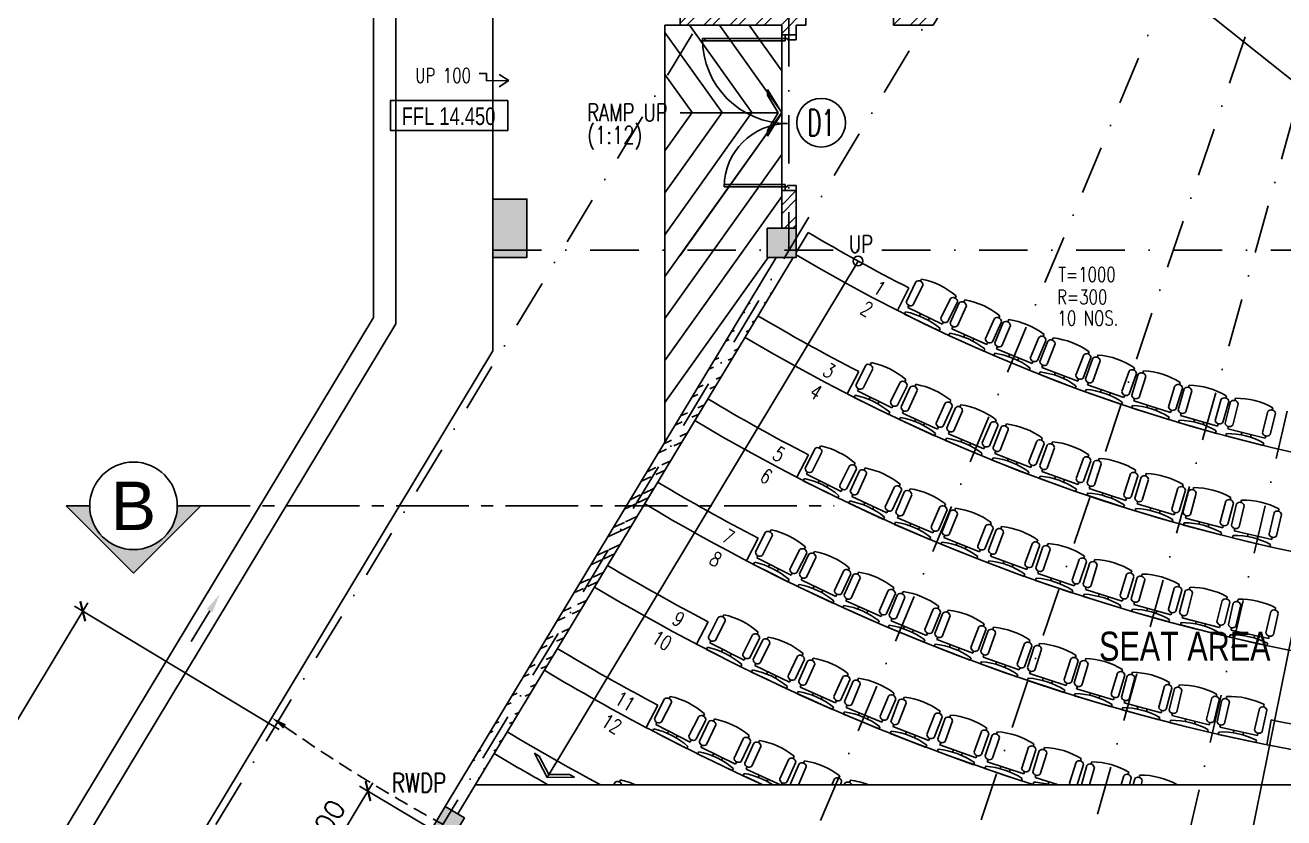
# Model space of a CAD drawing. Extents: x 2879167 to 2959690, y -882003 to -585933.
# Drawn here: x 2897393 to 2910341, y -750224 to -742067 of the extents above; entities that cross this region are included whole.
import ezdxf
from ezdxf.enums import TextEntityAlignment as Align

# ---------------------------------------------------------------- set-up
doc = ezdxf.new("R2010")
doc.units = 0
doc.header["$LTSCALE"] = 1000
doc.header["$MEASUREMENT"] = 0
doc.header["$PDMODE"] = 66
for name, pattern in [('CENTER2', [1.125, 0.75, -0.125, 0.125, -0.125]), ('DASHDOT', [1, 0.5, -0.25, 0, -0.25]), ('DASHED', [0.75, 0.5, -0.25])]:
    doc.linetypes.add(name, pattern=pattern)
doc.layers.get('0').update_dxf_attribs({"linetype": 'CONTINUOUS'})
doc.layers.get('DEFPOINTS').update_dxf_attribs({"linetype": 'CONTINUOUS'})
for name, color, linetype in [('COL', 3, 'CONTINUOUS'), ('DIM', 5, 'CONTINUOUS'), ('DRAIN', 1, 'CONTINUOUS'), ('GRID', 6, 'DASHDOT'), ('H', 6, 'CONTINUOUS'), ('LINE', 7, 'CONTINUOUS'), ('R25', 5, 'CONTINUOUS'), ('ROAD', 7, 'CONTINUOUS'), ('RWDP', 5, 'CONTINUOUS'), ('Sch_Door', 7, 'CONTINUOUS'), ('seat_below_cen', 8, 'CONTINUOUS'), ('SECTIONLINE', 4, 'CONTINUOUS'), ('SPEC', 7, 'CONTINUOUS'), ('stair', 7, 'CONTINUOUS'), ('step', 7, 'CONTINUOUS'), ('TEXT', 7, 'CONTINUOUS'), ('WALL', 2, 'CONTINUOUS'), ('WIN', 5, 'CONTINUOUS')]:
    doc.layers.add(name, color=color, linetype=linetype)
doc.styles.add('ROMANS', font='romans.shx')
doc.styles.get("Standard").update_dxf_attribs({"font": 'Helv.shx'})
doc.dimstyles.get("Standard").update_dxf_attribs({"dimscale": 5, "dimtxt": 1, "dimasz": 2, "dimexe": 1, "dimexo": 1, "dimgap": 1, "dimtad": 0, "dimtih": 1, "dimtoh": 1, "dimdec": 4, "dimzin": 0, "dimdsep": 46, "dimtxsty": 'ROMANS', "dimcen": 1, "dimadec": 0, "dimazin": 0, "dimtfac": 1, "dimtdec": 4, "dimtofl": 0, "dimtmove": 0, "dimatfit": 3, "dimfxl": 0, "dimtolj": 1, "dimtzin": 0, "dimarcsym": 0})
doc.dimstyles.new('STANDARD$0', dxfattribs={"dimscale": 0, "dimtxt": 8, "dimasz": 6, "dimexe": 1, "dimexo": 1, "dimgap": 3, "dimtad": 1, "dimdec": 0, "dimlfac": -1, "dimrnd": 1, "dimzin": 0, "dimdsep": 46, "dimtxsty": 'Standard', "dimcen": 0, "dimclrd": 5, "dimclre": 250, "dimadec": 0, "dimazin": 0, "dimtfac": 1, "dimtdec": 4, "dimtofl": 0, "dimtmove": 0, "dimatfit": 3, "dimfxl": 0, "dimtolj": 1, "dimtzin": 0, "dimarcsym": 0})
pattern_1 = [(45, (488140.78, 188080.5), (-132.582521, 132.582521), []), (45, (488229.17, 188080.5), (-132.582521, 132.582521), [])]

# ---------------------------------------------------------------- blocks, each defined once
blk = doc.blocks.new('A$C7CF1353A')
at = {"layer": 'R25'}
for p, q in [((115, 1563), (90, 1563)), ((90, 1563), (90, 1550)), ((115, 1600), (115, 1563)), ((115, 1538), (115, 1563)), ((115, 1563), (966, 1563)), ((90, 1550), (0, 1550)), ((115, 1538), (965, 1538)), ((90, 50), (0, 50)), ((90, 50), (90, 37)), ((90, 37), (740, 37)), ((115, 62), (740, 62)), ((115, 37), (115, 62)), ((115, 37), (115, 0))]:
    blk.add_line(p, q, dxfattribs=at)
for centre, radius, start, end in [((90, 1563), 876, 270, 0), ((90, 37), 650, 0, 89.9999)]:
    blk.add_arc(centre, radius, start, end, dxfattribs=at)
at = {"layer": 'WIN'}
for p, q in [((0, 1550), (0, 1600)), ((940, 1538), (940, 1563)), ((0, 50), (0, 0)), ((689, 62), (689, 37))]:
    blk.add_line(p, q, dxfattribs=at)
blk = doc.blocks.new('_ARCHTICK')
at = {"color": 0, "linetype": 'ByBlock', "const_width": 0.15}
blk.add_lwpolyline([(-0.5, -0.5), (0.5, 0.5)], dxfattribs=at)
blk = doc.blocks.new('*D25')
at = {"layer": 'DEFPOINTS', "color": 0}
for p in [(2900920, -749948), (2901648, -750386), (2901017, -751408)]:
    blk.add_point(p, dxfattribs=at)
at = {"layer": 'DIM', "color": 0}
for p, q in [((2900249, -751062), (2900971, -749863)), ((2901562, -750335), (2900834, -749897)), ((2900932, -751356), (2900215, -750925))]:
    blk.add_line(p, q, dxfattribs=at)
at = {"layer": 'DIM', "color": 0, "xscale": 150, "yscale": 150, "zscale": 150}
for p, rotation in [((2900920, -749948), 58.95522554356033), ((2900301, -750976), 238.9552255435603)]:
    blk.add_blockref('_ARCHTICK', p, dxfattribs=dict(at, rotation=rotation))
at = {"layer": 'DIM', "color": 7, "insert": (2900439, -750359), "char_height": 200, "attachment_point": 5, "rotation": 58.9552, "style": 'ROMANS'}
blk.add_mtext('\\A1;1200', dxfattribs=at)
blk = doc.blocks.new('*D31')
at = {"layer": 'DEFPOINTS', "color": 0}
for p in [(2914231, -729481), (2914231, -729481), (2913813, -731767), (2898231, -756033), (2931005, -757318)]:
    blk.add_point(p, dxfattribs=at)
at = {"layer": 'DIM'}
blk.add_arc((2914231, -729481), 2323, 238.927, 301.073, dxfattribs=at)
at = {"layer": 'DIM', "xscale": 200, "yscale": 200, "zscale": 200}
for p, rotation in [((2913032, -731471), 148.9270490380316), ((2915430, -731471), 31.07295098388072)]:
    blk.add_blockref('_ARCHTICK', p, dxfattribs=dict(at, rotation=rotation))
at = {"layer": 'DIM', "color": 7, "insert": (2914231, -731585), "char_height": 200, "attachment_point": 5, "rotation": 0, "style": 'ROMANS'}
blk.add_mtext('\\A1;62°8\'45"', dxfattribs=at)
blk = doc.blocks.new('*D41')
at = {"layer": 'DEFPOINTS', "color": 0}
for p in [(2914231, -729481), (2914231, -729481), (2903496, -761301), (2905581, -762927), (2910578, -763030)]:
    blk.add_point(p, dxfattribs=at)
at = {"layer": 'DIM'}
for p, q in [((2903464, -761396), (2903155, -762310)), ((2910567, -763129), (2910481, -763924))]:
    blk.add_line(p, q, dxfattribs=at)
blk.add_arc((2914231, -729481), 34546, 251.3562, 263.7854, dxfattribs=at)
at = {"layer": 'DIM', "xscale": 200, "yscale": 200, "zscale": 200}
for p, rotation in [((2903187, -762215), 161.3562291409188), ((2910491, -763825), 353.7854095700074)]:
    blk.add_blockref('_ARCHTICK', p, dxfattribs=dict(at, rotation=rotation))
at = {"layer": 'DIM', "color": 7, "insert": (2906843, -763004), "char_height": 200, "attachment_point": 5, "rotation": 347.5708, "style": 'ROMANS'}
blk.add_mtext('\\A1;12°25\'45"', dxfattribs=at)
blk = doc.blocks.new('*D42')
at = {"layer": 'DEFPOINTS', "color": 0}
for p in [(2914231, -729481), (2914231, -729481), (2896783, -758436), (2898592, -760269), (2903496, -761301)]:
    blk.add_point(p, dxfattribs=at)
at = {"layer": 'DIM'}
for p, q in [((2896732, -758521), (2896357, -759144)), ((2903464, -761396), (2903160, -762296))]:
    blk.add_line(p, q, dxfattribs=at)
blk.add_arc((2914231, -729481), 34532, 238.927, 251.3562, dxfattribs=at)
at = {"layer": 'DIM', "xscale": 200, "yscale": 200, "zscale": 200}
for p, rotation in [((2896408, -759058), 148.9270488143155), ((2903192, -762201), 341.3562291409183)]:
    blk.add_blockref('_ARCHTICK', p, dxfattribs=dict(at, rotation=rotation))
at = {"layer": 'DIM', "color": 7, "insert": (2899807, -760615), "char_height": 200, "attachment_point": 5, "rotation": 335.1416, "style": 'ROMANS'}
blk.add_mtext('\\A1;12°25\'45"', dxfattribs=at)
blk = doc.blocks.new('*D12')
at = {"layer": 'DEFPOINTS', "color": 0}
for p in [(2897986, -748098), (2900091, -749367), (2897360, -751220)]:
    blk.add_point(p, dxfattribs=at)
at = {"layer": 'DIM', "color": 0}
for p, q in [((2896388, -750751), (2898038, -748013)), ((2900005, -749315), (2897901, -748047)), ((2897275, -751168), (2896354, -750614))]:
    blk.add_line(p, q, dxfattribs=at)
at = {"layer": 'DIM', "color": 0, "xscale": 150, "yscale": 150, "zscale": 150}
for p, rotation in [((2897986, -748098), 58.92704905245188), ((2896440, -750665), 238.9270490524519)]:
    blk.add_blockref('_ARCHTICK', p, dxfattribs=dict(at, rotation=rotation))
at = {"layer": 'DIM', "color": 7, "insert": (2897042, -749279), "char_height": 200, "attachment_point": 5, "rotation": 58.927, "style": 'ROMANS'}
blk.add_mtext('\\A1;3000', dxfattribs=at)
blk = doc.blocks.new('*D72')
at = {"layer": 'DEFPOINTS', "color": 0}
for p in [(2914231, -729481), (2910020, -761707)]:
    blk.add_point(p, dxfattribs=at)
at = {"layer": 'DIM', "color": 0}
blk.add_line((2914244, -729382), (2910008, -761807), dxfattribs=at)
at = {"layer": 'DIM', "color": 0, "xscale": 150, "yscale": 150, "zscale": 150, "rotation": 262.5559261488257}
blk.add_blockref('_ARCHTICK', (2910020, -761707), dxfattribs=at)
at = {"layer": 'DIM', "color": 7, "insert": (2911107, -751535), "char_height": 200, "attachment_point": 5, "rotation": 82.5559, "style": 'ROMANS'}
blk.add_mtext('\\A1;R32500', dxfattribs=at)
blk = doc.blocks.new('sbc')
at = {"layer": 'seat_below_cen'}
for p, q in [((-198, 375), (-198, 400)), ((198, 375), (198, 400)), ((-238, 350), (-238, 125)), ((-158, 125), (-158, 350)), ((158, 350), (158, 125)), ((238, 125), (238, 350)), ((-198, 75), (-198, 100)), ((198, 75), (-198, 75)), ((-198, 0), (-198, 25)), ((198, 0), (-198, 0)), ((-50, 49), (-50, 75)), ((50, 75), (50, 48)), ((198, 75), (198, 100)), ((198, 0), (198, 25))]:
    blk.add_line(p, q, dxfattribs=at)
for centre, radius, start, end in [((0, -368), 793, 75.5714, 104.4286), ((-198, 331), 44.5, 25.9892, 154.0108), ((198, 331), 44.5, 25.9892, 154.0108), ((-198, 144), 44.5, 205.9892, 334.0108), ((0, -743), 793, 75.5714, 104.4286), ((198, 144), 44.5, 205.9892, 334.0108)]:
    blk.add_arc(centre, radius, start, end, dxfattribs=at)
blk = doc.blocks.new('*D75')
at = {"layer": 'DEFPOINTS', "color": 0}
for p in [(2914231, -729481), (2914231, -729481), (2901771, -761449), (2900803, -761709), (2903074, -762550)]:
    blk.add_point(p, dxfattribs=at)
at = {"layer": 'DIM'}
blk.add_arc((2914231, -729481), 34310, 247.3801, 251.3562, dxfattribs=at)
at = {"layer": 'DIM', "xscale": 200, "yscale": 200, "zscale": 200}
for p, rotation in [((2901035, -761152), 157.3801448760724), ((2903263, -761991), 341.3562392169155)]:
    blk.add_blockref('_ARCHTICK', p, dxfattribs=dict(at, rotation=rotation))
at = {"layer": 'DIM', "color": 7, "insert": (2902219, -761386), "char_height": 200, "attachment_point": 5, "rotation": 339.3682, "style": 'ROMANS'}
blk.add_mtext('\\A1;3°58\'34"', dxfattribs=at)
blk = doc.blocks.new('*D76')
at = {"layer": 'DEFPOINTS', "color": 0}
for p in [(2914231, -729481), (2914231, -729481), (2903828, -762176), (2903070, -762562), (2904805, -763098)]:
    blk.add_point(p, dxfattribs=at)
at = {"layer": 'DIM'}
blk.add_arc((2914231, -729481), 34310, 251.3562, 254.3361, dxfattribs=at)
at = {"layer": 'DIM', "xscale": 200, "yscale": 200, "zscale": 200}
for p, rotation in [((2903263, -761991), 161.3562293810234), ((2904968, -762517), 344.3361454312286)]:
    blk.add_blockref('_ARCHTICK', p, dxfattribs=dict(at, rotation=rotation))
at = {"layer": 'DIM', "color": 7, "insert": (2904177, -762056), "char_height": 200, "attachment_point": 5, "rotation": 342.8462, "style": 'ROMANS'}
blk.add_mtext('\\A1;2°58\'48"', dxfattribs=at)
blk = doc.blocks.new('A$C20F67EEF')
at = {"layer": 'LINE', "color": 5}
blk.add_line((33, 200), (33, 571), dxfattribs=at)
blk.add_solid([(0, 200), (67, 200), (33, 0)], dxfattribs=at)
blk = doc.blocks.new('*D130')
at = {"layer": 'DEFPOINTS', "color": 0, "ltscale": 0.1}
for p in [(2914231, -729481), (2908510, -757810)]:
    blk.add_point(p, dxfattribs=at)
at = {"layer": 'DIM', "ltscale": 0.1}
blk.add_line((2914251, -729383), (2908491, -757908), dxfattribs=at)
at = {"layer": 'DIM', "ltscale": 0.1, "xscale": 200, "yscale": 200, "zscale": 200, "rotation": 258.5830123765257}
blk.add_blockref('_ARCHTICK', (2908510, -757810), dxfattribs=at)
at = {"layer": 'DIM', "color": 7, "ltscale": 0.1, "insert": (2909550, -751437), "char_height": 200, "attachment_point": 5, "rotation": 78.583, "style": 'ROMANS'}
blk.add_mtext('\\A1;R28900', dxfattribs=at)

msp = doc.modelspace()

# ---------------------------------------------------------------- hatches: boundary and pattern name
at = {"layer": 'H', "ltscale": 0.1}
h = msp.add_hatch(dxfattribs=at)
h.set_pattern_fill('AR-CONC', color=256, scale=35, style=0)
h.set_pattern_definition([(50, (488140.78, 188080.5), (251.041064, -21.963247), [26.25, -288.75]), (355, (488140.78, 188080.5), (-48.562967, 263.267247), [21, -231]), (100.4514, (488161.7, 188078.66), (202.478284, 241.30384), [22.309067, -245.39974]), (46.1842, (488140.78, 188150.5), (373.534367, -57.931655), [39.375, -433.125]), (96.6356, (488171.9, 188145.66), (327.131947, 340.941255), [33.4636, -368.09955]), (351.1842, (488140.78, 188150.5), (327.13168, 340.94151), [31.5, -346.5]), (21, (488175.78, 188133), (208.917468, -140.916612), [26.25, -288.75]), (326, (488175.78, 188133), (85.160366, 253.802516), [21, -231]), (71.4514, (488193.19, 188121.25), (294.07792, 112.885674), [22.309067, -245.39974]), (37.5, (488140.78, 188080.49), (4.2559494, 116.5128488), [0, -228.2, 0, -234.5, 0, -231.875]), (7.5, (488140.78, 188080.49), (92.074338, 138.044099), [0, -133.7, 0, -222.95, 0, -88.375]), (327.5, (488062.73, 188080.49), (186.8378527, -7.894205), [0, -87.5, 0, -273, 0, -362.25]), (317.5, (488027.73, 188080.5), (204.115159, 35.036744), [0, -113.75, 0, -181.3, 0, -257.25])])
h.paths.add_polyline_path([(2902555.2, -739406.4), (2902380.2, -739406.4), (2902380.2, -739506.4, -0.4142136), (2902430.2, -739556.4, -1), (2902330.2, -739556.4, -0.4142136), (2902380.2, -739506.4), (2902380.2, -739406.4), (2902205.2, -739406.4), (2902205.2, -740006.4), (2902555.2, -740006.4)])
h.paths.add_polyline_path([(2902555.2, -743856.4), (2902205.2, -743856.4), (2902205.2, -744456.4), (2902555.2, -744456.4)])
h.paths.add_polyline_path([(2905325.5, -744156.4), (2905025.5, -744156.4), (2905025.5, -744456.4), (2905325.5, -744456.4)])
h.paths.add_polyline_path([(2908355.2, -739406.4), (2908205.2, -739406.4), (2908205.2, -739506.4, -0.4142136), (2908255.2, -739556.4, -1), (2908155.2, -739556.4, -0.4142136), (2908205.2, -739506.4), (2908205.2, -739406.4), (2908055.2, -739406.4), (2908055.2, -739706.4), (2908355.2, -739706.4)])
h = msp.add_hatch(dxfattribs=at)
h.set_pattern_fill('ANSI32', color=256, scale=500, style=0)
h.set_pattern_definition(pattern_1)
h.paths.add_polyline_path([(2908055.2, -739406.4), (2904130.2, -739406.4), (2904130.2, -742067), (2905175.5, -742067), (2905175.5, -742167), (2905325.5, -742167), (2905325.5, -742067), (2905425.5, -742067), (2905425.5, -741917), (2904280.2, -741917), (2904280.2, -739567), (2908055.2, -739567)])
h.paths.add_polyline_path([(2908157.2, -739706.4), (2908055.2, -739706.4), (2908055.2, -739585), (2907833.6, -739952.8), (2907962, -740030.2)])
h.paths.add_polyline_path([(2906929.8, -741743.2), (2906801.3, -741665.8), (2906649.9, -741917), (2906325.5, -741917), (2906325.5, -742067), (2906734.7, -742067)], flags=17)
h = msp.add_hatch(dxfattribs=at)
h.set_pattern_fill('ANSI32', color=256, scale=500, style=0)
h.set_pattern_definition(pattern_1)
h.paths.add_polyline_path([(2905325.5, -743767), (2905175.5, -743767), (2905175.5, -744156.4), (2905325.5, -744156.4)])
h = msp.add_hatch(dxfattribs=at)
h.set_pattern_fill('ANSI32', color=256, scale=500, angle=340, style=0)
h.set_pattern_definition([(25, (488140.78, 188080.5), (-79.240924, 169.93271), []), (25, (488223.83, 188050.26), (-79.240924, 169.93271), [])])
edge = h.paths.add_edge_path()
edge.add_line((2905294.8, -744456.4), (2901843.9, -750183.1))
edge.add_line((2905119.7, -744456.4), (2901715.3, -750105.9))
h = msp.add_hatch(dxfattribs=at)
h.set_pattern_fill('AR-CONC', color=256, scale=35, style=0)
h.set_pattern_definition([(50, (488140.78, 188080.5), (251.041064, -21.963247), [26.25, -288.75]), (355, (488140.78, 188080.5), (-48.562967, 263.267247), [21, -231]), (100.4514, (488161.7, 188078.67), (202.478284, 241.30384), [22.309067, -245.39974]), (46.1842, (488140.78, 188150.5), (373.534367, -57.931655), [39.375, -433.125]), (96.6356, (488171.9, 188145.67), (327.131947, 340.941255), [33.4636, -368.09955]), (351.1842, (488140.78, 188150.5), (327.13168, 340.94151), [31.5, -346.5]), (21, (488175.78, 188133), (208.917468, -140.916612), [26.25, -288.75]), (326, (488175.78, 188133), (85.160366, 253.802516), [21, -231]), (71.4514, (488193.19, 188121.25), (294.07792, 112.885674), [22.309067, -245.39974]), (37.5, (488140.78, 188080.495), (4.2559494, 116.5128488), [0, -228.2, 0, -234.5, 0, -231.875]), (7.5, (488140.78, 188080.5), (92.074338, 138.044099), [0, -133.7, 0, -222.95, 0, -88.375]), (327.5, (488062.73, 188080.495), (186.8378527, -7.894205), [0, -87.5, 0, -273, 0, -362.25]), (317.5, (488027.73, 188080.5), (204.115159, 35.036744), [0, -113.75, 0, -181.3, 0, -257.25])])
h.paths.add_polyline_path([(2901912, -750224), (2901714.8, -750105.6), (2901534.7, -750405.7), (2901534.7, -750405.7), (2901731.9, -750524.1)])
h.paths.add_polyline_path([(2899148.4, -753929.8), (2898967.7, -754229.6), (2899481.6, -754539.3), (2899662.3, -754239.5)])
h.paths.add_polyline_path([(2897764.1, -753078.6), (2897635.6, -753001.2), (2897516.9, -753198.2), (2897645.4, -753275.6)])
at = {"layer": 'SECTIONLINE'}
msp.add_hatch(color=8, dxfattribs=at).paths.add_polyline_path([(2898057.5, -747013.5), (2897814, -747013.5), (2898507.8, -747707.3), (2899201.5, -747013.5), (2898958, -747013.5, -1)])

# ---------------------------------------------------------------- linework, layer by layer
at = {"ltscale": 2}
for p, q in [((2901205.2, -745140), (2901205.2, -739036)), ((2902205.2, -743856.4), (2902205.2, -740006.4)), ((2905449, -744200.6), (2905325.5, -744405.5)), ((2902205.2, -745418), (2902205.2, -744456.4)), ((2901205.2, -745140), (2894341.1, -756530.8)), ((2902205.2, -745418), (2898391.4, -751747))]:
    msp.add_line(p, q, dxfattribs=at)
at = {"color": 5, "ltscale": 2}
msp.add_line((2913711.1, -749883.2), (2902024.7, -749883.2), dxfattribs=at)
at = {"ltscale": 2}
for radius, start, end in [(17140, 239.17776, 243.12921), (17400, 239.21495, 300.78505), (18140, 239.16059, 242.90046), (18400, 239.16059, 300.83941), (19140, 239.14855, 242.69534), (19400, 239.14855, 300.85145), (20140, 239.1377, 242.51037), (20400, 239.1377, 268.53973), (21140, 239.12785, 242.34272), (21400, 239.12785, 252.43132), (22140, 239.11889, 242.19007), (22400, 239.11889, 245.61549), (20140, 258.49035, 261.90496), (23140, 239.11069, 241.84489), (23400, 239.11069, 240.67696)]:
    msp.add_arc((2914231.1, -729481.4), radius, start, end, dxfattribs=at)
at = {"layer": 'COL', "color": 3, "ltscale": 2}
for points in [[(2902205.2, -743856.4), (2902555.2, -743856.4), (2902555.2, -744456.4), (2902205.2, -744456.4)], [(2905025.5, -744156.4), (2905325.5, -744156.4), (2905325.5, -744456.4), (2905025.5, -744456.4)], [(2905025.5, -744156.4), (2905325.5, -744156.4), (2905325.5, -744456.4), (2905025.5, -744456.4)], [(2901714.8, -750105.6), (2901912, -750224), (2901731.9, -750524.1), (2901534.7, -750405.7)]]:
    msp.add_lwpolyline(points, close=True, dxfattribs=at)
at = {"layer": 'DIM', "ltscale": 0.1}
msp.add_line((2879166.8, -717703.5), (2959689.8, -781925.5), dxfattribs=at)
at = {"layer": 'DRAIN', "color": 1, "ltscale": 2}
for q in [(2900975.2, -739036), (2894036.2, -756591.2)]:
    msp.add_line((2900975.2, -745076.1), q, dxfattribs=at)
at = {"layer": 'GRID'}
for p, q in [((2912518.1, -728449.1), (2894534.8, -758292.3)), ((2914231.1, -729481.4), (2896218.2, -759373.6)), ((2914231.1, -729481.4), (2900803, -761708.8)), ((2903070, -762562.4), (2914231.1, -729481.4)), ((2914231.1, -729481.4), (2904804.9, -763097.8)), ((2914231.1, -729481.4), (2908018.4, -756167.8)), ((2905250.5, -741992), (2905250.5, -744384.7)), ((2902205.2, -744381.4), (2938704.8, -744381.4))]:
    msp.add_line(p, q, dxfattribs=at)
at = {"layer": 'ROAD', "color": 8}
for p, q in [((2903975.2, -742067), (2903975.2, -746355.7)), ((2903975.2, -742067), (2904130.2, -742067)), ((2903975.2, -742142.2), (2904561.9, -742967)), ((2904228.5, -742067), (2904868.7, -742967)), ((2904535.3, -742067), (2905175.5, -742967)), ((2904842.1, -742067), (2905175.5, -742535.7)), ((2905175.5, -742167), (2905175.5, -743767)), ((2903975.2, -742573.5), (2904255.1, -742967)), ((2903975.2, -743791.8), (2904561.9, -742967)), ((2903975.2, -744654.5), (2905175.5, -742967)), ((2903975.2, -744223.1), (2904868.7, -742967)), ((2903975.2, -743360.5), (2904255.1, -742967)), ((2904130.2, -744436.5), (2905175.5, -742967)), ((2903975.2, -745085.8), (2905175.5, -743398.3)), ((2903975.2, -745517.1), (2905175.5, -743829.6)), ((2903975.2, -745948.4), (2905036.4, -744456.4))]:
    msp.add_line(p, q, dxfattribs=at)
at = {"layer": 'RWDP', "linetype": 'DASHED', "ltscale": 0.3}
msp.add_arc((2910311.3, -734533.3), 17962.4, 235.20691, 241.28767, dxfattribs=at)
msp.add_solid([(2900047, -749305.8), (2900077.3, -749261.8), (2899930.4, -749193)], dxfattribs=at)
at = {"layer": 'Sch_Door', "ltscale": 0.1}
msp.add_circle((2905581.6, -743070.4), 250.4, dxfattribs=at)
at = {"layer": 'seat_below_cen'}
for p, q in [((2904888.8, -749455.9), (2904795.7, -749660.7)), ((2904868.5, -749693.8), (2904961.6, -749489)), ((2904935.6, -749449.7), (2904945.9, -749426.9)), ((2907759.7, -749749.7), (2907825.8, -749534.6)), ((2907871.4, -749522.4), (2907878.7, -749498.5)), ((2905248.4, -749619.4), (2905155.3, -749824.2)), ((2905228.1, -749857.3), (2905321.2, -749652.5)), ((2905355, -749667.4), (2905266.7, -749874.3)), ((2905295.1, -749613.2), (2905305.5, -749590.4)), ((2905401.6, -749660.1), (2905411.5, -749637.1)), ((2907902.3, -749558.1), (2907836.2, -749773.2)), ((2908137.3, -749865.6), (2908203.4, -749650.5)), ((2908279.9, -749674), (2908215.6, -749883.3)), ((2908249, -749638.4), (2908256.3, -749614.5)), ((2908360.2, -749671), (2908366.9, -749647)), ((2904780.3, -749791.1), (2904790.7, -749768.3)), ((2904983.3, -749883.3), (2904780.3, -749791.1)), ((2904811.4, -749722.8), (2904821.7, -749700)), ((2905171, -749886.3), (2904811.4, -749722.8)), ((2904934.9, -749807.6), (2904945.7, -749783.8)), ((2905349.8, -749883.3), (2905428.6, -749698.8)), ((2905764.9, -749815.2), (2905774.7, -749792.2)), ((2907783.3, -749809.2), (2907790.6, -749785.3)), ((2907783.3, -749809.2), (2908024.7, -749883.3)), ((2908259, -749883.3), (2908314.9, -749684.3)), ((2908391.9, -749705.9), (2908342.1, -749883.3)), ((2908669.3, -749883.3), (2908695.2, -749791)), ((2908740.5, -749777.8), (2908747.2, -749753.7)), ((2908772.2, -749812.6), (2908752.4, -749883.3)), ((2908852.4, -749807.7), (2908858.6, -749783.5)), ((2903460.6, -749860), (2903448.6, -749883.3)), ((2903507.6, -749856.2), (2903519.1, -749833.9)), ((2905036.7, -749825.2), (2905025.7, -749849.4)), ((2905171, -749886.3), (2905181.3, -749863.5)), ((2905718.3, -749822.5), (2905692.3, -749883.3)), ((2905779.3, -749883.3), (2905791.9, -749853.9)), ((2905826.1, -749868), (2905819.9, -749883.3)), ((2905872.5, -749859.7), (2905881.8, -749836.4)), ((2907761.3, -749880.9), (2907768.6, -749857)), ((2907761.3, -749880.9), (2907769.1, -749883.3)), ((2907924.3, -749852.5), (2907916.5, -749878)), ((2908019.5, -749883.3), (2908019.9, -749881.9)), ((2908791.9, -749883.3), (2908807.5, -749822.1)), ((2908885, -749841.8), (2908874.4, -749883.3)), ((2909240.8, -749883.3), (2909241.4, -749881))]:
    msp.add_line(p, q, dxfattribs=at)
for centre, radius, start, end in [((2904917.1, -749490.2), 44.5, 1.54015, 129.56167), ((2904808, -750207.5), 792.6, 51.12236, 79.97946), ((2907858.3, -749565), 44.5, 8.92128, 136.94281), ((2907842.2, -750290.3), 792.6, 58.50349, 87.36059), ((2904840.2, -749659.5), 44.5, 181.54015, 309.56167), ((2905276.7, -749653.7), 44.5, 1.54015, 129.56167), ((2905384.2, -749701), 44.5, 2.87042, 130.89195), ((2905291.7, -750420.6), 792.6, 52.45264, 81.30974), ((2908235.9, -749680.9), 44.5, 8.92128, 136.94281), ((2908348.1, -749713.9), 44.5, 10.3135, 138.33503), ((2908349.7, -750439.4), 792.6, 59.89572, 88.75282), ((2904652.8, -750548.8), 792.6, 57.10001, 79.97946), ((2905747.4, -749856.1), 44.5, 2.87042, 130.89195), ((2907803.7, -749742.8), 44.5, 188.92128, 316.94281), ((2908728.4, -749820.6), 44.5, 10.3135, 138.33503), ((2908841.4, -749850.9), 44.5, 11.70572, 139.72725), ((2908860.6, -750576.1), 792.6, 61.28794, 90.14504), ((2903487.3, -749895.7), 44.5, 16.14418, 126.74383), ((2903343, -750606.7), 792.6, 65.87715, 77.16162), ((2905199.7, -749823), 44.5, 181.54015, 309.56167), ((2905311.1, -749872.1), 44.5, 182.87042, 194.62463), ((2905856, -749901), 44.5, 23.35309, 132.22223), ((2905780.2, -750622.5), 792.6, 68.84321, 82.64002), ((2907732.1, -750648.8), 792.6, 74.96157, 87.36059), ((2908181.3, -749858.7), 44.5, 188.92128, 213.57083)]:
    msp.add_arc(centre, radius, start, end, dxfattribs=at)
at = {"layer": 'SECTIONLINE', "color": 8}
for p, q in [((2897814, -747013.5), (2898057.5, -747013.5)), ((2897814, -747013.5), (2898507.8, -747707.3)), ((2899201.5, -747013.5), (2898507.8, -747707.3)), ((2898958, -747013.5), (2899201.5, -747013.5))]:
    msp.add_line(p, q, dxfattribs=at)
at = {"layer": 'SECTIONLINE', "color": 4, "linetype": 'CENTER2'}
msp.add_line((2898958, -747013.5), (2905716.9, -747013.5), dxfattribs=at)
at = {"layer": 'SECTIONLINE', "color": 3}
msp.add_circle((2898507.8, -747013.5), 450.3, dxfattribs=at)
at = {"layer": 'SPEC', "color": 7}
for p, q in [((2902137.4, -742563.7), (2902062.4, -742563.9)), ((2902137.6, -742638.7), (2902137.4, -742563.7)), ((2902368.5, -742638.1), (2902137.6, -742638.7)), ((2902268.4, -742574.2), (2902368.5, -742638.1)), ((2902268.7, -742702.4), (2902368.5, -742638.1))]:
    msp.add_line(p, q, dxfattribs=at)
at = {"layer": 'SPEC', "color": 1}
msp.add_lwpolyline([(2902360.1, -742842.4), (2901150.7, -742842.4), (2901150.7, -743149.4), (2902360.1, -743149.4)], close=True, dxfattribs=at)
at = {"layer": 'stair', "color": 5}
for p, q in [((2905175.5, -742968.6), (2905029.3, -742728.6)), ((2905029.3, -742728.6), (2905029.3, -742786.2)), ((2905140.4, -742968.6), (2905029.3, -742786.2)), ((2905140.4, -742968.6), (2904131.1, -742968.6)), ((2905175.5, -742968.6), (2905029.3, -743208.6)), ((2905140.4, -742968.6), (2905029.3, -743150.9)), ((2905029.3, -743208.6), (2905029.3, -743150.9)), ((2905961.7, -744494.6), (2902761.8, -749808.4))]:
    msp.add_line(p, q, dxfattribs=at)
at = {"layer": 'stair', "color": 140}
for p, q in [((2902761.8, -749808.4), (2902631.7, -749559.3)), ((2902631.7, -749559.3), (2902681.1, -749589.1)), ((2902780, -749778.3), (2902681.1, -749589.1)), ((2902761.8, -749808.4), (2903042.8, -749807.1)), ((2902780, -749778.3), (2902993.4, -749777.4)), ((2903042.8, -749807.1), (2902993.4, -749777.4))]:
    msp.add_line(p, q, dxfattribs=at)
at = {"layer": 'step', "ltscale": 0.1}
for p, q in [((2906366.7, -745002.7), (2906484.2, -744770.8)), ((2905849.2, -745861.4), (2905967.7, -745629.9)), ((2905331.9, -746719.9), (2905451.2, -746488.8)), ((2904814.7, -747578.1), (2904934.7, -747347.5)), ((2904297.6, -748436.2), (2904418.3, -748206)), ((2903780.6, -749294.2), (2903901.9, -749064.2))]:
    msp.add_line(p, q, dxfattribs=at)
at = {"layer": 'step'}
msp.add_line((2910165.1, -749472.1), (2910212.5, -749216.4), dxfattribs=at)
at = {"layer": 'step', "color": 5}
msp.add_circle((2905961.7, -744494.6), 50, dxfattribs=at)
at = {"layer": 'WALL'}
for p, q in [((2904130.2, -742067), (2904130.2, -739406.4)), ((2906929.8, -741743.2), (2906734.7, -742067)), ((2905425.5, -741917), (2905425.5, -742067)), ((2906325.5, -741917), (2906325.5, -742067)), ((2904130.2, -742067), (2905175.5, -742067)), ((2905175.5, -742067), (2905175.5, -742167)), ((2905175.5, -742167), (2905325.5, -742167)), ((2905325.5, -742067), (2905325.5, -742167)), ((2905325.5, -742067), (2905425.5, -742067)), ((2906325.5, -742067), (2906734.7, -742067)), ((2905175.5, -743767), (2905325.5, -743767)), ((2905175.5, -743767), (2905175.5, -744156.4)), ((2905325.5, -743767), (2905325.5, -744156.4)), ((2905119.7, -744456.4), (2901715.3, -750105.9)), ((2905294.8, -744456.4), (2901843.9, -750183.1)), ((2905325.5, -744405.5), (2905325.5, -744405.5)), ((2905325.5, -744405.5), (2905325.5, -744405.5))]:
    msp.add_line(p, q, dxfattribs=at)

# ---------------------------------------------------------------- block references
at = {"ltscale": 2, "xscale": -1}
msp.add_blockref('A$C7CF1353A', (2905325.5, -743767), dxfattribs=at)
at = {"ltscale": 0.1, "rotation": 148.9270485242188}
msp.add_blockref('A$C20F67EEF', (2899423.4, -747938.6), dxfattribs=at)
at = {"layer": 'seat_below_cen'}
for p, rotation in [((2906617.2, -745126), 334.0484925002187), ((2907075.4, -745340.8), 335.7151591647398), ((2907539.7, -745542.2), 337.3818258336829), ((2908009.7, -745730), 339.048492506487), ((2906099, -745985.7), 333.7692631837955), ((2908484.9, -745904.1), 340.7151591699403), ((2908965, -746064.3), 342.3818258323919), ((2906568.7, -746208.9), 335.3887076143721), ((2909449.5, -746210.4), 344.0484925100648), ((2909938.1, -746342.4), 345.7151591682034), ((2907044.5, -746418.8), 337.008152082092), ((2907526, -746615.1), 338.6275965112163), ((2905575.2, -746843.3), 333.5011284289016), ((2908012.9, -746797.8), 340.2470409595206), ((2906044.9, -747069.6), 335.0409136973126), ((2906519.2, -747282.7), 336.5767470276375), ((2906999.1, -747483), 338.1125803746446), ((2905063.1, -747705.2), 333.2940221678656), ((2907484.2, -747670.4), 339.6484136966113), ((2905521.8, -747928.8), 334.72735551957), ((2907974.1, -747844.7), 341.1842470358548), ((2905985.9, -748140.9), 336.1606888452788), ((2906455.3, -748341.3), 337.5940221694056), ((2904577.9, -748580.5), 333.1864888524315), ((2906929.5, -748529.9), 339.0273555099316), ((2907408.2, -748706.6), 340.4606888462806), ((2905044.7, -748809.4), 334.5787110729607), ((2907891.2, -748871.3), 341.8940221781502), ((2905517.1, -749026.9), 335.9709333028025), ((2908378.2, -749023.8), 343.327355507913), ((2905994.5, -749232.8), 337.3631555133882), ((2908868.9, -749164.1), 344.7606888480848), ((2909362.9, -749292), 346.1940221834214), ((2904023.6, -749420.5), 332.8903549839662), ((2906476.8, -749427.1), 338.7553777433197), ((2909860, -749407.6), 347.6273555141059), ((2906963.7, -749609.6), 340.1475999632092), ((2904489.2, -749652.1), 334.2206327603233)]:
    msp.add_blockref('sbc', p, dxfattribs=dict(at, rotation=rotation))
at = {"layer": 'seat_below_cen', "xscale": -1}
for p, rotation in [((2908504.8, -746966.6), 341.8664853742467), ((2909001.2, -747121.4), 343.4859298277852), ((2909501.8, -747262.2), 345.1053742715761), ((2910006.2, -747388.7), 346.7248187155536), ((2908468.5, -748005.8), 342.7200803354061), ((2908967.1, -748153.6), 344.255913676416), ((2909469.4, -748288), 345.7917470077265), ((2909975.2, -748408.8), 347.3275803421879), ((2907454.9, -749780.2), 341.5398221608414)]:
    msp.add_blockref('sbc', p, dxfattribs=dict(at, rotation=rotation))

# ---------------------------------------------------------------- texts
at = {"layer": 'DIM', "color": 7, "ltscale": 0.1, "insert": (2900439, -750359.2), "char_height": 200, "attachment_point": 5, "rotation": 58.95523, "style": 'ROMANS'}
msp.add_mtext('\\A1;1200', dxfattribs=at)
at = {"layer": 'Sch_Door', "color": 2, "style": 'ROMANS', "width": 0.6}
msp.add_text('D1', height=270, rotation=360, dxfattribs=at).set_placement((2905581.6, -743070.4), align=Align.MIDDLE_CENTER)
at = {"layer": 'SPEC', "color": 7, "style": 'ROMANS', "width": 0.75}
for s, height, rotation, p in [('UP 100', 150, 360, (2901405.3, -742659.5)), ('RAMP UP', 180, 0, (2903175.5, -743055.7)), ('(1:12)', 180, 0, (2903175.5, -743287.4)), ('RWDP', 200, 0, (2901164.6, -749964.1))]:
    msp.add_text(s, height=height, rotation=rotation, dxfattribs=at).set_placement(p)
at = {"layer": 'SPEC', "color": 7, "width": 0.75}
msp.add_text('FFL 14.450', height=180, rotation=360, dxfattribs=at).set_placement((2901748.6, -743004.2, -4612.3), align=Align.MIDDLE_CENTER)
at = {"layer": 'SPEC', "color": 7, "style": 'ROMANS', "width": 0.75}
for s, height, p in [('UP', 180, (2905866.7, -744409.8)), ('T=1000', 150, (2908023.4, -744707.5)), ('R=300', 150, (2908009.4, -744939.5)), ('10 NOS.', 150, (2908012.8, -745156.9))]:
    msp.add_text(s, height=height, dxfattribs=at).set_placement(p)
at = {"layer": 'SPEC', "color": 1, "style": 'ROMANS', "width": 0.75}
for s, p in [('1', (2906103.1, -744811.5)), ('2', (2905971.6, -745025.6)), ('3', (2905586.1, -745661.8)), ('4', (2905447.2, -745881.9)), ('5', (2905067.6, -746521.5)), ('6', (2904937.8, -746747.2)), ('7', (2904547.2, -747371)), ('8', (2904416.4, -747602.2)), ('9', (2904035, -748219.4)), ('10', (2903821.6, -748412.8)), ('11', (2903443.1, -749039.8)), ('12', (2903304.8, -749270.3))]:
    msp.add_text(s, height=150, rotation=328.91932, dxfattribs=at).set_placement(p)
at = {"layer": 'TEXT', "color": 2}
msp.add_text('B', height=500, dxfattribs=at).set_placement((2898507.8, -747013.5), align=Align.MIDDLE_CENTER)
at = {"layer": 'TEXT', "color": 2, "width": 0.75}
msp.add_text('SEAT AREA', height=300, dxfattribs=at).set_placement((2909322.3, -748458.1), align=Align.MIDDLE_CENTER)

# ---------------------------------------------------------------- dimensions: what is measured, and where the dimension line sits
at = {"layer": 'DIM'}
for base, line1, line2, picture, middle in [((2898591.6, -760268.8), ((2903495.6, -761301), (2914231.1, -729481.4)), ((2914231.1, -729481.4), (2896783.4, -758435.8)), '*D42', (2899806.7, -760615.3)), ((2913813.5, -731766.6), ((2914231.1, -729481.4), (2931005.3, -757318)), ((2914231.1, -729481.4), (2898231.1, -756033.2)), '*D31', (2914231.1, -731585.4)), ((2901771.2, -761448.6), ((2914231.1, -729481.4), (2900803, -761708.8)), ((2903074.2, -762550), (2914231.1, -729481.4)), '*D75', (2902218.9, -761385.6)), ((2905581, -762927.2), ((2910577.9, -763029.9), (2914231.1, -729481.4)), ((2903495.6, -761301), (2914231.1, -729481.4)), '*D41', (2906842.8, -763004.1)), ((2903828.1, -762175.9), ((2914231.1, -729481.4), (2904804.9, -763097.8)), ((2903070, -762562.4), (2914231.1, -729481.4)), '*D76', (2904176.5, -762055.5))]:
    dim = msp.add_angular_dim_2l(base=base, line1=line1, line2=line2, dimstyle='Standard', override={"dimscale": 100, "dimtxt": 2, "dimtad": 1, "dimtih": 0, "dimtoh": 0, "dimdec": 0, "dimblk1": 'ARCHTICK', "dimblk2": 'ARCHTICK', "dimsah": 1, "dimcen": 0, "dimdle": 1, "dimclrd": 256, "dimclre": 256, "dimclrt": 7, "dimaunit": 1, "dimadec": 3, "dimtdec": 0, "dimtmove": 2, "dimldrblk": 'ARCHTICK', "dimlwd": 65535, "dimlwe": 65535}, dxfattribs=at)
    dim.commit()
    dim.dimension.update_dxf_attribs({"geometry": picture, "text_midpoint": middle})
at = {"layer": 'DIM', "ltscale": 0.1}
dim = msp.add_radius_dim(center=(2914231.1, -729481.4), mpoint=(2908510.4, -757809.5), dimstyle='Standard', override={"dimscale": 100, "dimtxt": 2, "dimtad": 1, "dimtih": 0, "dimtoh": 0, "dimdec": 0, "dimblk1": 'ARCHTICK', "dimblk2": 'ARCHTICK', "dimsah": 1, "dimcen": 0, "dimdle": 1, "dimclrd": 256, "dimclre": 256, "dimclrt": 7, "dimaunit": 1, "dimadec": 3, "dimtdec": 0, "dimtmove": 2, "dimldrblk": 'ARCHTICK', "dimlwd": 65535, "dimlwe": 65535}, dxfattribs=at)
dim.commit()
dim.dimension.update_dxf_attribs({"geometry": '*D130', "text_midpoint": (2909549.8, -751436.9), "dimtype": 164})
at = {"layer": 'DIM'}
dim = msp.add_radius_dim(center=(2914231.1, -729481.4), mpoint=(2910020.5, -761707.5), dimstyle='Standard', override={"dimscale": 100, "dimtxt": 2, "dimasz": 1.5, "dimtad": 1, "dimtih": 0, "dimtoh": 0, "dimdec": 0, "dimblk1": 'ARCHTICK', "dimblk2": 'ARCHTICK', "dimsah": 1, "dimcen": 0, "dimdle": 1, "dimclrt": 7, "dimtdec": 0, "dimtmove": 2}, dxfattribs=at)
dim.commit()
dim.dimension.update_dxf_attribs({"geometry": '*D72', "text_midpoint": (2911106.9, -751535.1), "dimtype": 164})
dim = msp.add_linear_dim(base=(2897986.5, -748098.3), p1=(2897360.4, -751220.1), p2=(2900091.1, -749366.5), angle=58.92705, text='3000', dimstyle='STANDARD$0', override={"dimscale": 100, "dimtxt": 2, "dimasz": 1.5, "dimgap": 1, "dimlfac": 1, "dimrnd": 0, "dimtxsty": 'ROMANS', "dimblk1": 'ARCHTICK', "dimblk2": 'ARCHTICK', "dimsah": 1, "dimdle": 1, "dimclrd": 0, "dimclre": 0, "dimclrt": 7, "dimtdec": 0, "dimtmove": 2}, dxfattribs=at)
dim.commit()
dim.dimension.update_dxf_attribs({"geometry": '*D12', "text_midpoint": (2897041.7, -749278.6)})
dim = msp.add_linear_dim(base=(2900919.8, -749948.2), p1=(2901017.4, -751407.6), p2=(2901647.9, -750386.5), angle=238.95523, dimstyle='STANDARD$0', override={"dimscale": 100, "dimtxt": 2, "dimasz": 1.5, "dimgap": 1, "dimlfac": 1, "dimrnd": 0, "dimtxsty": 'ROMANS', "dimblk1": 'ARCHTICK', "dimblk2": 'ARCHTICK', "dimsah": 1, "dimdle": 1, "dimclrd": 0, "dimclre": 0, "dimclrt": 7, "dimtdec": 0, "dimtmove": 2}, dxfattribs=at)
dim.commit()
dim.dimension.update_dxf_attribs({"geometry": '*D25', "text_midpoint": (2900439, -750359.2)})

doc.saveas('drawing.dxf')
